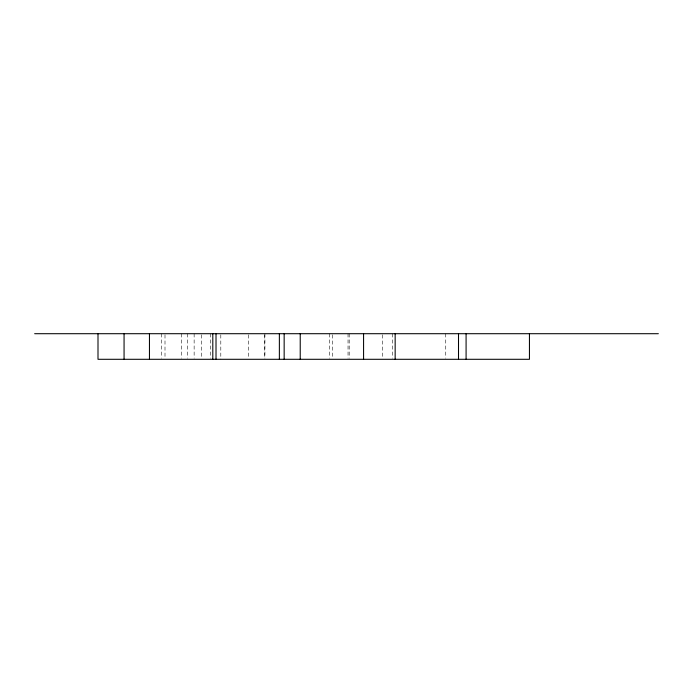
<?xml version="1.0" encoding="UTF-8"?>
<svg xmlns="http://www.w3.org/2000/svg" width="693" height="693" viewBox="0 0 693 693"><rect width="100%" height="100%" fill="white"/><g stroke="black" fill="none" stroke-linecap="round" stroke-linejoin="round"><path stroke-width="0.52" stroke-dasharray="3.46 2.6" d="M445.746 333.705L445.746 358.229M392.61 333.705L392.61 358.229M382.397 334.771L382.397 358.229M349.203 333.705L349.203 358.229M348.033 333.705L348.033 358.229M332.735 334.771L332.735 358.229M329.262 333.705L329.262 358.229M264.917 333.705L264.917 358.229M264.752 334.771L264.752 358.229M248.285 334.771L248.285 358.229M220.807 334.771L220.807 359.295M210.603 333.705L210.603 358.229M201.568 334.771L201.568 358.229M194.135 333.705L194.135 358.229M187.413 333.705L187.413 358.229M181.471 333.705L181.471 358.229M165.003 334.771L165.003 358.229M161.348 333.705L161.348 358.229"/><path stroke-width="1.04" d="M34.65 333.705L658.35 333.705M529.443 333.705L529.443 359.295L97.999 359.295L97.999 333.705M466.086 333.705L466.086 359.295M458.506 333.705L458.506 359.295M395.157 333.705L395.157 359.295M363.574 333.705L363.574 359.295M300.225 333.705L300.225 359.295M284.156 333.705L284.156 359.295M279.366 333.705L279.366 359.295M216.017 333.705L216.017 359.295M212.803 333.705L212.803 359.295M149.454 333.705L149.454 359.295M124.064 333.705L124.064 359.295"/></g></svg>
